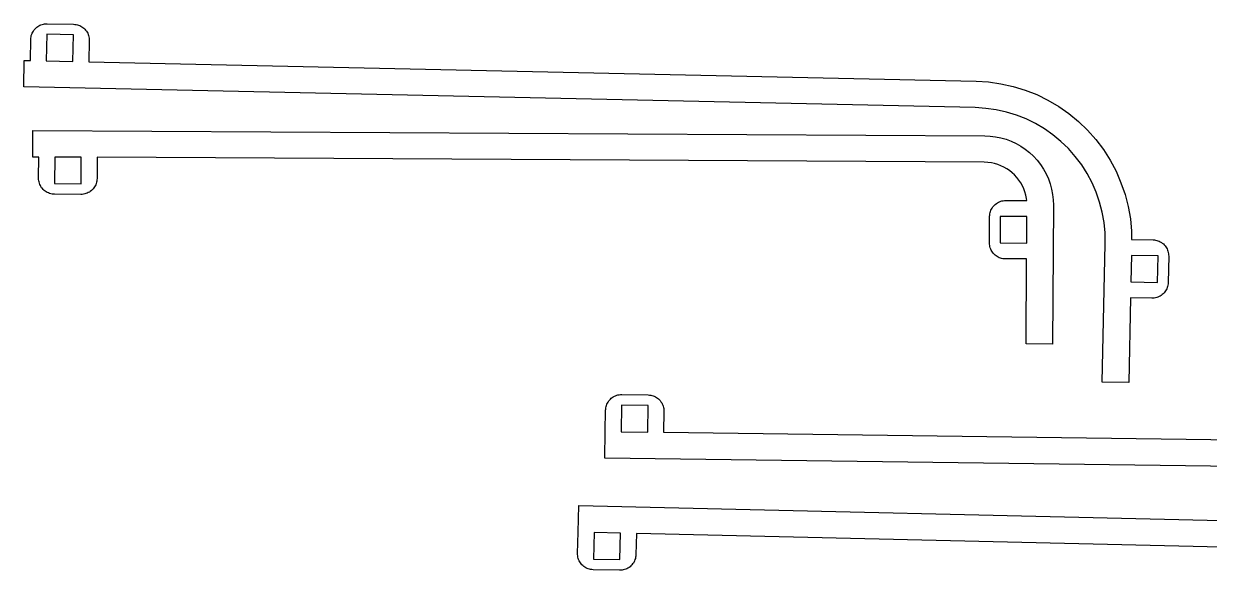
# Model space of a CAD drawing. Header units: millimetres. Extents: x -269 to -58, y 51 to 284.
# Drawn here: x -268.6 to -156.9, y 50.9 to 102.4 of the extents above; entities that cross this region are included whole.
import ezdxf

# ---------------------------------------------------------------- set-up
doc = ezdxf.new("R2010")
doc.units = ezdxf.units.MM
doc.header["$MEASUREMENT"] = 0
doc.layers.add('Layer 1', color=7, linetype='Continuous')

msp = doc.modelspace()

# ---------------------------------------------------------------- linework, layer by layer
at = {"layer": 'Layer 1', "color": 1}
for p, q in [((-267.78, 101.64), (-267.72, 101.74)), ((-267.72, 101.74), (-267.65, 101.84)), ((-267.65, 101.84), (-267.57, 101.93)), ((-267.57, 101.93), (-267.49, 102.01)), ((-267.49, 102.01), (-267.4, 102.09)), ((-267.4, 102.09), (-267.31, 102.16)), ((-267.31, 102.16), (-267.21, 102.23)), ((-267.21, 102.23), (-267.11, 102.28)), ((-267.11, 102.28), (-267, 102.33)), ((-267, 102.33), (-266.89, 102.37)), ((-266.89, 102.37), (-266.77, 102.4)), ((-266.77, 102.4), (-266.66, 102.42)), ((-266.66, 102.42), (-266.54, 102.43)), ((-266.54, 102.43), (-266.42, 102.43)), ((-266.42, 102.43), (-263.92, 102.38)), ((-263.92, 102.38), (-263.81, 102.37)), ((-263.81, 102.37), (-263.69, 102.35)), ((-263.69, 102.35), (-263.57, 102.33)), ((-263.57, 102.33), (-263.46, 102.29)), ((-263.46, 102.29), (-263.35, 102.25)), ((-263.35, 102.25), (-263.25, 102.2)), ((-263.25, 102.2), (-263.14, 102.14)), ((-263.14, 102.14), (-263.05, 102.07)), ((-263.05, 102.07), (-262.96, 102)), ((-262.96, 102), (-262.87, 101.91)), ((-262.87, 101.91), (-262.79, 101.83)), ((-262.79, 101.83), (-262.72, 101.73)), ((-262.72, 101.73), (-262.66, 101.63)), ((-268, 98.95), (-267.96, 100.96)), ((-267.96, 100.96), (-267.95, 101.08)), ((-267.95, 101.08), (-267.93, 101.2)), ((-267.93, 101.2), (-267.91, 101.31)), ((-267.91, 101.31), (-267.87, 101.43)), ((-267.87, 101.43), (-267.83, 101.53)), ((-267.83, 101.53), (-267.78, 101.64)), ((-266.44, 101.43), (-266.5, 98.92)), ((-263.95, 101.38), (-266.44, 101.43)), ((-264, 98.87), (-263.95, 101.38)), ((-262.66, 101.63), (-262.6, 101.53)), ((-262.6, 101.53), (-262.56, 101.42)), ((-262.56, 101.42), (-262.52, 101.31)), ((-262.52, 101.31), (-262.49, 101.19)), ((-262.46, 100.84), (-262.5, 98.83)), ((-262.49, 101.19), (-262.47, 101.08)), ((-262.47, 101.08), (-262.46, 100.96)), ((-262.46, 100.96), (-262.46, 100.84)), ((-268.63, 96.47), (-268.57, 98.97)), ((-268.57, 98.97), (-268, 98.95)), ((-266.5, 98.92), (-264, 98.87)), ((-262.5, 98.83), (-178.89, 97.01)), ((-178.99, 94.52), (-268.63, 96.47)), ((-178.89, 97.01), (-177.71, 96.94)), ((-177.71, 96.94), (-176.55, 96.78)), ((-176.55, 96.78), (-175.4, 96.52)), ((-175.4, 96.52), (-174.27, 96.18)), ((-174.27, 96.18), (-173.17, 95.75)), ((-173.17, 95.75), (-172.12, 95.23)), ((-172.12, 95.23), (-171.1, 94.63)), ((-177.96, 94.45), (-178.99, 94.52)), ((-176.99, 94.32), (-177.96, 94.45)), ((-176.03, 94.11), (-176.99, 94.32)), ((-175.09, 93.82), (-176.03, 94.11)), ((-171.1, 94.63), (-170.14, 93.96)), ((-170.14, 93.96), (-169.23, 93.21)), ((-174.18, 93.46), (-175.09, 93.82)), ((-173.3, 93.03), (-174.18, 93.46)), ((-172.45, 92.53), (-173.3, 93.03)), ((-169.23, 93.21), (-168.38, 92.39)), ((-267.78, 89.87), (-267.77, 92.37)), ((-267.77, 92.37), (-178.06, 91.87)), ((-178.06, 91.87), (-177.56, 91.84)), ((-177.56, 91.84), (-177.05, 91.78)), ((-177.05, 91.78), (-176.55, 91.68)), ((-176.55, 91.68), (-176.06, 91.54)), ((-171.65, 91.97), (-172.45, 92.53)), ((-170.89, 91.34), (-171.65, 91.97)), ((-168.38, 92.39), (-167.6, 91.51)), ((-176.06, 91.54), (-175.58, 91.36)), ((-175.58, 91.36), (-175.12, 91.14)), ((-175.12, 91.14), (-174.67, 90.89)), ((-174.67, 90.89), (-174.25, 90.6)), ((-174.25, 90.6), (-173.85, 90.29)), ((-170.19, 90.66), (-170.89, 91.34)), ((-169.54, 89.93), (-170.19, 90.66)), ((-167.6, 91.51), (-166.89, 90.57)), ((-166.89, 90.57), (-166.26, 89.57)), ((-267.21, 89.87), (-267.78, 89.87)), ((-267.22, 87.87), (-267.21, 89.87)), ((-265.71, 89.86), (-265.72, 87.36)), ((-263.21, 89.85), (-265.71, 89.86)), ((-263.22, 87.35), (-263.21, 89.85)), ((-261.71, 89.84), (-261.72, 87.84)), ((-178.13, 89.37), (-261.71, 89.84)), ((-173.85, 90.29), (-173.48, 89.94)), ((-173.48, 89.94), (-173.14, 89.56)), ((-173.14, 89.56), (-172.82, 89.16)), ((-168.94, 89.14), (-169.54, 89.93)), ((-166.26, 89.57), (-165.7, 88.53)), ((-177.77, 89.35), (-178.13, 89.37)), ((-177.45, 89.31), (-177.77, 89.35)), ((-177.15, 89.25), (-177.45, 89.31)), ((-176.84, 89.16), (-177.15, 89.25)), ((-176.55, 89.05), (-176.84, 89.16)), ((-176.27, 88.92), (-176.55, 89.05)), ((-175.99, 88.77), (-176.27, 88.92)), ((-175.73, 88.59), (-175.99, 88.77)), ((-175.49, 88.39), (-175.73, 88.59)), ((-175.26, 88.18), (-175.49, 88.39)), ((-172.82, 89.16), (-172.54, 88.73)), ((-172.54, 88.73), (-172.29, 88.28)), ((-172.29, 88.28), (-172.08, 87.82)), ((-168.42, 88.32), (-168.94, 89.14)), ((-167.96, 87.45), (-168.42, 88.32)), ((-165.7, 88.53), (-165.24, 87.45)), ((-267.22, 87.75), (-267.22, 87.87)), ((-267.2, 87.63), (-267.22, 87.75)), ((-267.18, 87.52), (-267.2, 87.63)), ((-267.15, 87.4), (-267.18, 87.52)), ((-267.11, 87.29), (-267.15, 87.4)), ((-267.06, 87.19), (-267.11, 87.29)), ((-267, 87.08), (-267.06, 87.19)), ((-265.72, 87.36), (-263.22, 87.35)), ((-261.89, 87.16), (-261.95, 87.05)), ((-261.84, 87.26), (-261.89, 87.16)), ((-261.8, 87.37), (-261.84, 87.26)), ((-261.76, 87.49), (-261.8, 87.37)), ((-261.74, 87.6), (-261.76, 87.49)), ((-261.73, 87.72), (-261.74, 87.6)), ((-261.72, 87.84), (-261.73, 87.72)), ((-175.05, 87.95), (-175.26, 88.18)), ((-174.85, 87.7), (-175.05, 87.95)), ((-174.68, 87.44), (-174.85, 87.7)), ((-174.53, 87.16), (-174.68, 87.44)), ((-174.4, 86.88), (-174.53, 87.16)), ((-172.08, 87.82), (-171.91, 87.34)), ((-171.91, 87.34), (-171.77, 86.85)), ((-167.57, 86.55), (-167.96, 87.45)), ((-165.24, 87.45), (-164.85, 86.34)), ((-266.94, 86.98), (-267, 87.08)), ((-266.87, 86.89), (-266.94, 86.98)), ((-266.79, 86.81), (-266.87, 86.89)), ((-266.7, 86.72), (-266.79, 86.81)), ((-266.61, 86.65), (-266.7, 86.72)), ((-266.51, 86.59), (-266.61, 86.65)), ((-266.41, 86.53), (-266.51, 86.59)), ((-266.3, 86.48), (-266.41, 86.53)), ((-266.19, 86.44), (-266.3, 86.48)), ((-266.08, 86.4), (-266.19, 86.44)), ((-265.96, 86.38), (-266.08, 86.4)), ((-265.85, 86.37), (-265.96, 86.38)), ((-265.73, 86.36), (-265.85, 86.37)), ((-263.23, 86.35), (-265.73, 86.36)), ((-263.11, 86.35), (-263.23, 86.35)), ((-262.99, 86.36), (-263.11, 86.35)), ((-262.88, 86.39), (-262.99, 86.36)), ((-262.76, 86.42), (-262.88, 86.39)), ((-262.65, 86.46), (-262.76, 86.42)), ((-262.55, 86.51), (-262.65, 86.46)), ((-262.44, 86.56), (-262.55, 86.51)), ((-262.35, 86.63), (-262.44, 86.56)), ((-262.25, 86.7), (-262.35, 86.63)), ((-262.17, 86.78), (-262.25, 86.7)), ((-262.09, 86.87), (-262.17, 86.78)), ((-262.01, 86.96), (-262.09, 86.87)), ((-261.95, 87.05), (-262.01, 86.96)), ((-174.29, 86.58), (-174.4, 86.88)), ((-174.21, 86.28), (-174.29, 86.58)), ((-174.15, 85.97), (-174.21, 86.28)), ((-171.77, 86.85), (-171.68, 86.35)), ((-171.68, 86.35), (-171.62, 85.84)), ((-167.25, 85.62), (-167.57, 86.55)), ((-164.85, 86.34), (-164.56, 85.2)), ((-177.49, 84.85), (-177.44, 84.96)), ((-177.44, 84.96), (-177.38, 85.06)), ((-177.38, 85.06), (-177.32, 85.16)), ((-177.32, 85.16), (-177.24, 85.25)), ((-177.24, 85.25), (-177.16, 85.33)), ((-177.16, 85.33), (-177.08, 85.41)), ((-177.08, 85.41), (-176.98, 85.49)), ((-176.98, 85.49), (-176.88, 85.55)), ((-176.88, 85.55), (-176.78, 85.61)), ((-176.78, 85.61), (-176.67, 85.66)), ((-176.67, 85.66), (-176.56, 85.7)), ((-176.56, 85.7), (-176.45, 85.73)), ((-176.45, 85.73), (-176.33, 85.75)), ((-176.33, 85.75), (-176.22, 85.76)), ((-176.22, 85.76), (-176.1, 85.77)), ((-176.1, 85.77), (-174.12, 85.76)), ((-174.12, 85.76), (-174.15, 85.97)), ((-171.6, 85.33), (-171.68, 72.24)), ((-171.62, 85.84), (-171.6, 85.33)), ((-167, 84.67), (-167.25, 85.62)), ((-164.56, 85.2), (-164.35, 84.04)), ((-177.62, 81.78), (-177.61, 84.28)), ((-177.61, 84.28), (-177.6, 84.39)), ((-177.6, 84.39), (-177.59, 84.51)), ((-177.59, 84.51), (-177.56, 84.63)), ((-177.56, 84.63), (-177.53, 84.74)), ((-177.53, 84.74), (-177.49, 84.85)), ((-176.61, 84.27), (-176.62, 81.77)), ((-174.11, 84.26), (-176.61, 84.27)), ((-174.12, 81.76), (-174.11, 84.26)), ((-166.83, 83.7), (-167, 84.67)), ((-164.35, 84.04), (-164.24, 82.87)), ((-166.74, 82.73), (-166.83, 83.7)), ((-166.72, 81.7), (-166.74, 82.73)), ((-164.24, 82.87), (-164.23, 82.1)), ((-177.62, 81.66), (-177.62, 81.78)), ((-177.6, 81.54), (-177.62, 81.66)), ((-176.62, 81.77), (-174.12, 81.76)), ((-167, 68.66), (-166.72, 81.7)), ((-164.23, 82.1), (-162.21, 82.06)), ((-162.21, 82.06), (-162.09, 82.05)), ((-162.09, 82.05), (-161.98, 82.04)), ((-161.98, 82.04), (-161.86, 82.01)), ((-161.86, 82.01), (-161.75, 81.98)), ((-161.75, 81.98), (-161.64, 81.93)), ((-161.64, 81.93), (-161.53, 81.88)), ((-161.53, 81.88), (-161.43, 81.82)), ((-161.43, 81.82), (-161.34, 81.75)), ((-161.34, 81.75), (-161.24, 81.68)), ((-161.24, 81.68), (-161.16, 81.6)), ((-161.16, 81.6), (-161.08, 81.51)), ((-177.58, 81.43), (-177.6, 81.54)), ((-177.55, 81.31), (-177.58, 81.43)), ((-177.51, 81.2), (-177.55, 81.31)), ((-177.46, 81.09), (-177.51, 81.2)), ((-177.41, 80.99), (-177.46, 81.09)), ((-177.34, 80.89), (-177.41, 80.99)), ((-177.27, 80.8), (-177.34, 80.89)), ((-177.19, 80.71), (-177.27, 80.8)), ((-177.1, 80.63), (-177.19, 80.71)), ((-177.01, 80.56), (-177.1, 80.63)), ((-176.91, 80.49), (-177.01, 80.56)), ((-176.81, 80.43), (-176.91, 80.49)), ((-176.7, 80.38), (-176.81, 80.43)), ((-164.24, 80.6), (-164.3, 78.1)), ((-161.74, 80.55), (-164.24, 80.6)), ((-161.8, 78.05), (-161.74, 80.55)), ((-161.08, 81.51), (-161.01, 81.41)), ((-161.01, 81.41), (-160.95, 81.32)), ((-160.95, 81.32), (-160.89, 81.21)), ((-160.89, 81.21), (-160.84, 81.1)), ((-160.84, 81.1), (-160.81, 80.99)), ((-160.81, 80.99), (-160.78, 80.88)), ((-160.74, 80.53), (-160.8, 78.03)), ((-160.78, 80.88), (-160.76, 80.76)), ((-160.76, 80.76), (-160.75, 80.64)), ((-160.75, 80.64), (-160.74, 80.53)), ((-176.59, 80.34), (-176.7, 80.38)), ((-176.48, 80.31), (-176.59, 80.34)), ((-176.36, 80.29), (-176.48, 80.31)), ((-176.25, 80.27), (-176.36, 80.29)), ((-176.13, 80.27), (-176.25, 80.27)), ((-174.13, 80.26), (-176.13, 80.27)), ((-174.18, 72.26), (-174.13, 80.26)), ((-164.3, 78.1), (-161.8, 78.05)), ((-161.1, 77.15), (-161.18, 77.06)), ((-161.04, 77.25), (-161.1, 77.15)), ((-160.98, 77.35), (-161.04, 77.25)), ((-160.92, 77.46), (-160.98, 77.35)), ((-160.88, 77.57), (-160.92, 77.46)), ((-160.85, 77.68), (-160.88, 77.57)), ((-160.82, 77.79), (-160.85, 77.68)), ((-160.8, 77.91), (-160.82, 77.79)), ((-160.8, 78.03), (-160.8, 77.91)), ((-164.33, 76.6), (-164.5, 68.61)), ((-162.33, 76.56), (-164.33, 76.6)), ((-162.21, 76.56), (-162.33, 76.56)), ((-162.1, 76.57), (-162.21, 76.56)), ((-161.98, 76.59), (-162.1, 76.57)), ((-161.87, 76.62), (-161.98, 76.59)), ((-161.75, 76.66), (-161.87, 76.62)), ((-161.65, 76.71), (-161.75, 76.66)), ((-161.54, 76.76), (-161.65, 76.71)), ((-161.44, 76.83), (-161.54, 76.76)), ((-161.35, 76.9), (-161.44, 76.83)), ((-161.26, 76.98), (-161.35, 76.9)), ((-161.18, 77.06), (-161.26, 76.98)), ((-171.68, 72.24), (-174.18, 72.26)), ((-164.5, 68.61), (-167, 68.66)), ((-213.43, 66.97), (-213.35, 67.06)), ((-213.35, 67.06), (-213.26, 67.14)), ((-213.26, 67.14), (-213.17, 67.21)), ((-213.17, 67.21), (-213.07, 67.27)), ((-213.07, 67.27), (-212.96, 67.33)), ((-212.96, 67.33), (-212.86, 67.38)), ((-212.86, 67.38), (-212.74, 67.42)), ((-212.74, 67.42), (-212.63, 67.45)), ((-212.63, 67.45), (-212.52, 67.47)), ((-212.52, 67.47), (-212.4, 67.48)), ((-212.4, 67.48), (-212.28, 67.48)), ((-212.28, 67.48), (-209.78, 67.45)), ((-209.78, 67.45), (-209.66, 67.44)), ((-209.66, 67.44), (-209.55, 67.43)), ((-209.55, 67.43), (-209.43, 67.4)), ((-209.43, 67.4), (-209.32, 67.37)), ((-209.32, 67.37), (-209.21, 67.33)), ((-209.21, 67.33), (-209.1, 67.28)), ((-209.1, 67.28), (-209, 67.22)), ((-209, 67.22), (-208.9, 67.15)), ((-208.9, 67.15), (-208.81, 67.08)), ((-208.81, 67.08), (-208.73, 67)), ((-213.83, 64), (-213.8, 66)), ((-213.8, 66), (-213.79, 66.12)), ((-213.79, 66.12), (-213.78, 66.24)), ((-213.78, 66.24), (-213.75, 66.35)), ((-213.75, 66.35), (-213.72, 66.46)), ((-213.72, 66.46), (-213.68, 66.57)), ((-213.68, 66.57), (-213.63, 66.68)), ((-213.63, 66.68), (-213.57, 66.78)), ((-213.57, 66.78), (-213.5, 66.88)), ((-213.5, 66.88), (-213.43, 66.97)), ((-212.29, 66.48), (-212.33, 63.98)), ((-209.79, 66.45), (-212.29, 66.48)), ((-209.83, 63.95), (-209.79, 66.45)), ((-208.73, 67), (-208.65, 66.91)), ((-208.65, 66.91), (-208.58, 66.81)), ((-208.58, 66.81), (-208.51, 66.72)), ((-208.51, 66.72), (-208.46, 66.61)), ((-208.46, 66.61), (-208.41, 66.5)), ((-208.41, 66.5), (-208.37, 66.39)), ((-208.37, 66.39), (-208.34, 66.28)), ((-208.34, 66.28), (-208.32, 66.16)), ((-208.3, 65.93), (-208.33, 63.93)), ((-208.32, 66.16), (-208.3, 66.05)), ((-208.3, 66.05), (-208.3, 65.93)), ((-213.86, 61.5), (-213.83, 64)), ((-212.33, 63.98), (-209.83, 63.95)), ((-208.33, 63.93), (-123.51, 62.79)), ((-123.5, 60.29), (-213.86, 61.5)), ((-216.39, 54.52), (-216.33, 57.03)), ((-216.33, 57.03), (-126.04, 54.93)), ((-216.44, 52.52), (-216.39, 54.52)), ((-214.89, 54.48), (-214.95, 51.98)), ((-212.4, 54.43), (-214.89, 54.48)), ((-212.45, 51.93), (-212.4, 54.43)), ((-210.9, 54.39), (-210.94, 52.39)), ((-126.05, 52.43), (-210.9, 54.39)), ((-216.44, 52.4), (-216.44, 52.52)), ((-216.43, 52.28), (-216.44, 52.4)), ((-216.41, 52.17), (-216.43, 52.28)), ((-216.38, 52.05), (-216.41, 52.17)), ((-216.34, 51.94), (-216.38, 52.05)), ((-216.29, 51.83), (-216.34, 51.94)), ((-216.24, 51.73), (-216.29, 51.83)), ((-216.17, 51.63), (-216.24, 51.73)), ((-216.1, 51.54), (-216.17, 51.63)), ((-216.03, 51.45), (-216.1, 51.54)), ((-215.94, 51.37), (-216.03, 51.45)), ((-214.95, 51.98), (-212.45, 51.93)), ((-211.32, 51.43), (-211.41, 51.34)), ((-211.25, 51.52), (-211.32, 51.43)), ((-211.18, 51.61), (-211.25, 51.52)), ((-211.12, 51.71), (-211.18, 51.61)), ((-211.07, 51.82), (-211.12, 51.71)), ((-211.03, 51.93), (-211.07, 51.82)), ((-210.99, 52.04), (-211.03, 51.93)), ((-210.97, 52.16), (-210.99, 52.04)), ((-210.95, 52.27), (-210.97, 52.16)), ((-210.94, 52.39), (-210.95, 52.27)), ((-215.85, 51.29), (-215.94, 51.37)), ((-215.75, 51.22), (-215.85, 51.29)), ((-215.65, 51.16), (-215.75, 51.22)), ((-215.55, 51.11), (-215.65, 51.16)), ((-215.44, 51.07), (-215.55, 51.11)), ((-215.33, 51.03), (-215.44, 51.07)), ((-215.21, 51.01), (-215.33, 51.03)), ((-215.09, 50.99), (-215.21, 51.01)), ((-214.98, 50.98), (-215.09, 50.99)), ((-212.48, 50.93), (-214.98, 50.98)), ((-212.36, 50.93), (-212.48, 50.93)), ((-212.24, 50.94), (-212.36, 50.93)), ((-212.13, 50.96), (-212.24, 50.94)), ((-212.01, 50.99), (-212.13, 50.96)), ((-211.9, 51.03), (-212.01, 50.99)), ((-211.79, 51.07), (-211.9, 51.03)), ((-211.69, 51.13), (-211.79, 51.07)), ((-211.59, 51.19), (-211.69, 51.13)), ((-211.49, 51.26), (-211.59, 51.19)), ((-211.41, 51.34), (-211.49, 51.26))]:
    msp.add_line(p, q, dxfattribs=at)

doc.saveas('drawing.dxf')
